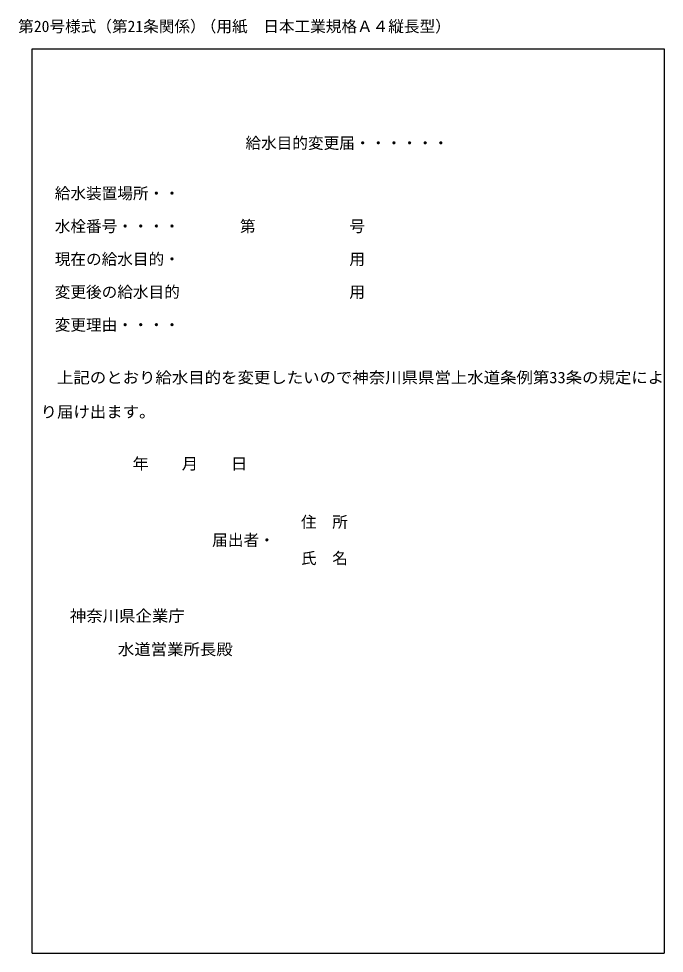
# Model space of a CAD drawing. Units: millimetres, scale not verified. Extents: x -8886 to 6811, y -11634 to 11100.
import ezdxf
from ezdxf.enums import TextEntityAlignment as Align

# ---------------------------------------------------------------- set-up
doc = ezdxf.new("R2010")
doc.units = ezdxf.units.MM
doc.header["$LTSCALE"] = 100
doc.layers.add('0-0', color=4, linetype='Continuous', lineweight=25)
doc.styles.add('ＭＳ ゴシック', font='')
doc.styles.add('ＭＳ 明朝', font='')
doc.styles.get('ＭＳ ゴシック').set_extended_font_data('MS Gothic')
doc.styles.get('ＭＳ 明朝').set_extended_font_data('MS Mincho')

msp = doc.modelspace()

# ---------------------------------------------------------------- linework, layer by layer
at = {"layer": '0-0', "color": 7}
for q in [(-8561.1, 10364.4), (6811.4, -11633.5)]:
    msp.add_line((-8561.1, -11633.5), q, dxfattribs=at)
msp.add_lwpolyline([(-8561.1, 10364.4), (6811.4, 10364.4), (6811.4, -11633.5)], dxfattribs=at)

# ---------------------------------------------------------------- texts
at = {"layer": '0-0'}
for s, style, p in [('第20号様式', 'ＭＳ ゴシック', (-8898.8, 10691.2)), ('（第21条関係）', 'ＭＳ 明朝', (-6998.8, 10691.2)), ('（用紙\u3000日本工業規格Ａ４縦長型）', 'ＭＳ 明朝', (-4459.7, 10691.2)), ('給水目的変更届・・・・・・', 'ＭＳ 明朝', (-3372.7, 7852.4)), ('給水装置場所・・', 'ＭＳ 明朝', (-8009.1, 6629.2)), ('水栓番号・・・・', 'ＭＳ 明朝', (-8009.1, 5829.2)), ('第\u3000\u3000\u3000\u3000\u3000\u3000号', 'ＭＳ 明朝', (-3506.7, 5829.2)), ('現在の給水目的・', 'ＭＳ 明朝', (-8009.1, 5029.2)), ('用', 'ＭＳ 明朝', (-846.7, 5029.2)), ('変更後の給水目的', 'ＭＳ 明朝', (-8009.1, 4229.2)), ('用', 'ＭＳ 明朝', (-846.7, 4229.2)), ('変更理由・・・・', 'ＭＳ 明朝', (-8009.1, 3429.2)), ('住\u3000所', 'ＭＳ 明朝', (-2023.3, -1365.5)), ('届出者・', 'ＭＳ 明朝', (-4181.7, -1805.5)), ('氏\u3000名', 'ＭＳ 明朝', (-2023.3, -2245.5))]:
    msp.add_text(s, height=278.6, dxfattribs=dict(at, style=style)).set_placement(p, align=Align.BOTTOM_LEFT)
at = {"layer": '0-0', "style": 'ＭＳ 明朝', "width": 1.05}
for s, p in [('\u3000上記のとおり給水目的を変更したいので神奈川県県営上水道条例第33条の規定によ', (-8354.1, 2149.2)), ('り届け出ます。', (-8354.1, 1314.2)), ('年\u3000\u3000月\u3000\u3000日', (-6120.2, 52.8)), ('神奈川県企業庁', (-7643.6, -3649)), ('水道営業所長殿', (-6474.9, -4461.5))]:
    msp.add_text(s, height=278.6, dxfattribs=at).set_placement(p, align=Align.BOTTOM_LEFT)

doc.saveas('drawing.dxf')
